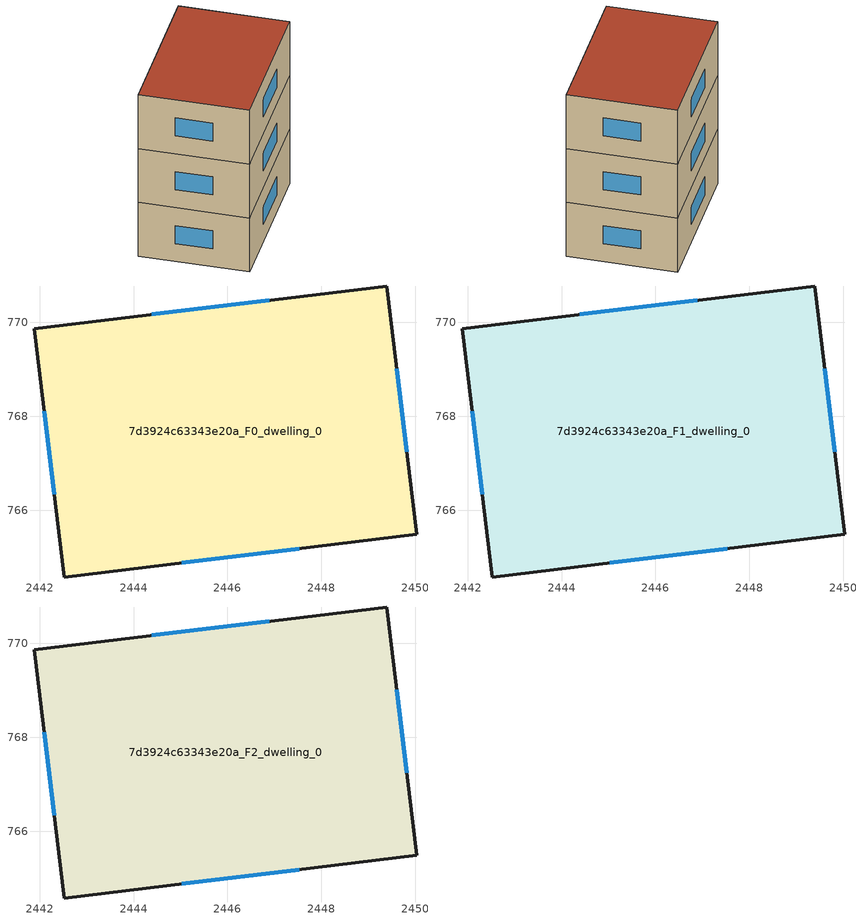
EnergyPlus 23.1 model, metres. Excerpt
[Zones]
7d3924c63343e20a_F0_dwelling_0
 floor ground (EU_floor_Construction): 2449.4,770.78 2450.04,765.49 2442.52,764.58 2441.88,769.87 z0
 wall outside (EU_wall_Construction): 2450.04,765.49 2449.4,770.78 2441.88,769.87 2442.52,764.58 2450.04,765.49 z0:3
 window (EU_Window_Construction): 2449.83,767.25 2449.61,769.01 / 2445.03,764.88 2447.53,765.18 / 2442.09,768.1 2442.31,766.34 / 2446.89,770.47 2444.39,770.17 z1:2
7d3924c63343e20a_F1_dwelling_0
 floor to 7d3924c63343e20a_F0_dwelling_0 (EU_floor_Construction): 2449.4,770.78 2450.04,765.49 2442.52,764.58 2441.88,769.87 z3
 wall outside (EU_wall_Construction): 2450.04,765.49 2449.4,770.78 2441.88,769.87 2442.52,764.58 2450.04,765.49 z3:6
 window (EU_Window_Construction): 2449.83,767.25 2449.61,769.01 / 2445.03,764.88 2447.53,765.18 / 2442.09,768.1 2442.31,766.34 / 2446.89,770.47 2444.39,770.17 z4:5
7d3924c63343e20a_F2_dwelling_0
 floor to 7d3924c63343e20a_F1_dwelling_0 (EU_floor_Construction): 2449.4,770.78 2450.04,765.49 2442.52,764.58 2441.88,769.87 z6
 wall outside (EU_wall_Construction): 2450.04,765.49 2449.4,770.78 2441.88,769.87 2442.52,764.58 2450.04,765.49 z6:9
 window (EU_Window_Construction): 2449.83,767.25 2449.61,769.01 / 2445.03,764.88 2447.53,765.18 / 2442.09,768.1 2442.31,766.34 / 2446.89,770.47 2444.39,770.17 z7:8
 roof outside (EU_roof_Construction): 2450.04,765.49 2449.4,770.78 2441.88,769.87 2442.52,764.58 z9
[Building]
EU S2 Campaign: North Axis=0; Terrain=City; Solar Distribution=FullExterior
[Site:Location]
Bologna: Latitude=44.5; Longitude=11.25; Time Zone=1; Elevation=37
[SizingPeriod:WeatherFileDays]
AnnualSizingPeriod: Begin Month=1; Begin Day of Month=1; End Month=12; End Day of Month=31; Day of Week for Start Day=Monday; Use Weather File Daylight Saving Period=No; Use Weather File Rain and Snow Indicators=No
[MATERIAL]
EU_InternalMass_Material: Roughness=MediumRough; Thickness=0.1; Conductivity=1; Density=1800; Specific Heat=900; Thermal Absorptance=0.9; Solar Absorptance=0.7; Visible Absorptance=0.7
[MATERIAL:NOMASS] Roughness=MediumRough; Thermal Absorptance=0.9; Solar Absorptance=0.7; Visible Absorptance=0.7
Name | Thermal Resistance
EU_wall_NoMass | 0.937881
EU_roof_NoMass | 0.548572
EU_floor_NoMass | 0.71348
[WINDOWMATERIAL:SIMPLEGLAZINGSYSTEM]
EU_Window_SimpleGlazing: UFactor=4.25633; Solar Heat Gain Coefficient=0.85; Visible Transmittance=0.85
[CONSTRUCTION]
EU_wall_Construction: EU_wall_NoMass
EU_roof_Construction: EU_roof_NoMass
EU_floor_Construction: EU_floor_NoMass
EU_Window_Construction: EU_Window_SimpleGlazing
EU_InternalMass_Construction: EU_InternalMass_Material
[ZONE] Type=1; Multiplier=1; Ceiling Height=autocalculate; Floor Area=autocalculate; Part of Total Floor Area=Yes
Name | Volume
7d3924c63343e20a_F0_dwelling_0 | 121.089
7d3924c63343e20a_F1_dwelling_0; 7d3924c63343e20a_F2_dwelling_0 | 121.09
[INTERNALMASS] Construction=EU_InternalMass_Construction; Surface Area=40.3632
Name | Zone or ZoneList
7d3924c63343e20a_F0_dwelling_0_EU_InternalMass | 7d3924c63343e20a_F0_dwelling_0
7d3924c63343e20a_F1_dwelling_0_EU_InternalMass | 7d3924c63343e20a_F1_dwelling_0
7d3924c63343e20a_F2_dwelling_0_EU_InternalMass | 7d3924c63343e20a_F2_dwelling_0
[OTHEREQUIPMENT] Fuel Type=Electricity; Design Level Calculation Method=Watts/Area; Power per Zone Floor Area=1; Fraction Latent=0; Fraction Radiant=0; Fraction Lost=0; Carbon Dioxide Generation Rate=0; EndUse Subcategory=EU_Step8_InternalGains
Name | Zone or ZoneList or Space or SpaceList | Schedule
EU_Step8_InternalGain_7d3924c63343e20a_F0_dwelling_0_f000 | 7d3924c63343e20a_F0_dwelling_0 | EU_Step8_GainSchedule_7d3924c63343e20a_F0_dwelling_0_f000
EU_Step8_InternalGain_7d3924c63343e20a_F1_dwelling_0_f000 | 7d3924c63343e20a_F1_dwelling_0 | EU_Step8_GainSchedule_7d3924c63343e20a_F1_dwelling_0_f000
EU_Step8_InternalGain_7d3924c63343e20a_F2_dwelling_0_f000 | 7d3924c63343e20a_F2_dwelling_0 | EU_Step8_GainSchedule_7d3924c63343e20a_F2_dwelling_0_f000
[ZONEVENTILATION:DESIGNFLOWRATE] Schedule=EU_AlwaysOn; Design Flow Rate Calculation Method=AirChanges/Hour; Air Changes per Hour=0.687892; Ventilation Type=Natural; Fan Pressure Rise=0; Fan Total Efficiency=1; Constant Term Coefficient=1; Temperature Term Coefficient=0; Velocity Term Coefficient=0; Velocity Squared Term Coefficient=0; Minimum Indoor Temperature=-100; Maximum Indoor Temperature=100; Delta Temperature=-100; Minimum Outdoor Temperature=-100; Maximum Outdoor Temperature=100; Maximum Wind Speed=40
Name | Zone or ZoneList or Space or SpaceList
EU_ConstantAir_7d3924c63343e20a_F0_dwelling_0 | 7d3924c63343e20a_F0_dwelling_0
EU_ConstantAir_7d3924c63343e20a_F1_dwelling_0 | 7d3924c63343e20a_F1_dwelling_0
EU_ConstantAir_7d3924c63343e20a_F2_dwelling_0 | 7d3924c63343e20a_F2_dwelling_0
[HVACTEMPLATE:THERMOSTAT] Constant Heating Setpoint=20; Constant Cooling Setpoint=50
EU_HeatOnly_7d3924c63343e20a_F0_dwelling_0; EU_HeatOnly_7d3924c63343e20a_F1_dwelling_0; EU_HeatOnly_7d3924c63343e20a_F2_dwelling_0
[HVACTEMPLATE:ZONE:IDEALLOADSAIRSYSTEM] System Availability Schedule=EU_AlwaysOn; Maximum Heating Supply Air Temperature=50; Minimum Cooling Supply Air Temperature=13; Maximum Heating Supply Air Humidity Ratio=0.0156; Minimum Cooling Supply Air Humidity Ratio=0.0077; Heating Limit=NoLimit; Cooling Limit=NoLimit; Heating Availability Schedule=EU_AlwaysOn; Cooling Availability Schedule=EU_CoolingOff; Dehumidification Control Type=ConstantSensibleHeatRatio; Cooling Sensible Heat Ratio=0.7; Dehumidification Setpoint=60; Humidification Control Type=None; Humidification Setpoint=30; Outdoor Air Method=None; Outdoor Air Flow Rate per Person=0.00944; Outdoor Air Flow Rate per Zone Floor Area=0; Outdoor Air Flow Rate per Zone=0; Demand Controlled Ventilation Type=None; Outdoor Air Economizer Type=NoEconomizer; Heat Recovery Type=None; Sensible Heat Recovery Effectiveness=0.7; Latent Heat Recovery Effectiveness=0.65
Name | Template Thermostat
7d3924c63343e20a_F0_dwelling_0 | EU_HeatOnly_7d3924c63343e20a_F0_dwelling_0
7d3924c63343e20a_F1_dwelling_0 | EU_HeatOnly_7d3924c63343e20a_F1_dwelling_0
7d3924c63343e20a_F2_dwelling_0 | EU_HeatOnly_7d3924c63343e20a_F2_dwelling_0
[SIZING:ZONE] Zone Cooling Design Supply Air Temperature Input Method=SupplyAirTemperature; Zone Cooling Design Supply Air Temperature=13; Zone Heating Design Supply Air Temperature Input Method=SupplyAirTemperature; Zone Heating Design Supply Air Temperature=50; Zone Cooling Design Supply Air Humidity Ratio=0.008; Zone Heating Design Supply Air Humidity Ratio=0.008; Cooling Design Air Flow Method=DesignDay; Cooling Design Air Flow Rate=0; Cooling Minimum Air Flow per Zone Floor Area=0.000762; Cooling Minimum Air Flow=0; Cooling Minimum Air Flow Fraction=0.2; Heating Design Air Flow Method=DesignDay; Heating Design Air Flow Rate=0; Heating Maximum Air Flow per Zone Floor Area=0.002032; Heating Maximum Air Flow=0.141576; Heating Maximum Air Flow Fraction=0.3; Account for Dedicated Outdoor Air System=No; Dedicated Outdoor Air System Control Strategy=NeutralSupplyAir; Dedicated Outdoor Air Low Setpoint Temperature for Design=autosize; Dedicated Outdoor Air High Setpoint Temperature for Design=autosize; Zone Load Sizing Method=Sensible Load Only No Latent Load; Zone Latent Cooling Design Supply Air Humidity Ratio Input Method=HumidityRatioDifference; Zone Cooling Design Supply Air Humidity Ratio Difference=0.005; Zone Latent Heating Design Supply Air Humidity Ratio Input Method=HumidityRatioDifference; Zone Humidification Design Supply Air Humidity Ratio Difference=0.005
7d3924c63343e20a_F0_dwelling_0; 7d3924c63343e20a_F1_dwelling_0; 7d3924c63343e20a_F2_dwelling_0
[SCHEDULE:CONSTANT]
Name | Hourly Value
EU_AlwaysOn | 1
EU_CoolingOff | 0
[SCHEDULE:FILE] Column Number=1; Rows to Skip at Top=0; Number of Hours of Data=8760; Column Separator=Comma; Interpolate to Timestep=No; Minutes per Item=60; Adjust Schedule for Daylight Savings=Yes
Name | File
EU_Step8_GainSchedule_7d3924c63343e20a_F0_dwelling_0_f000 | ../../schedules/7d3924c63343e20a/7d3924c63343e20a_F0_dwelling_0_f000_gain.csv
EU_Step8_GainSchedule_7d3924c63343e20a_F1_dwelling_0_f000 | ../../schedules/7d3924c63343e20a/7d3924c63343e20a_F1_dwelling_0_f000_gain.csv
EU_Step8_GainSchedule_7d3924c63343e20a_F2_dwelling_0_f000 | ../../schedules/7d3924c63343e20a/7d3924c63343e20a_F2_dwelling_0_f000_gain.csv
